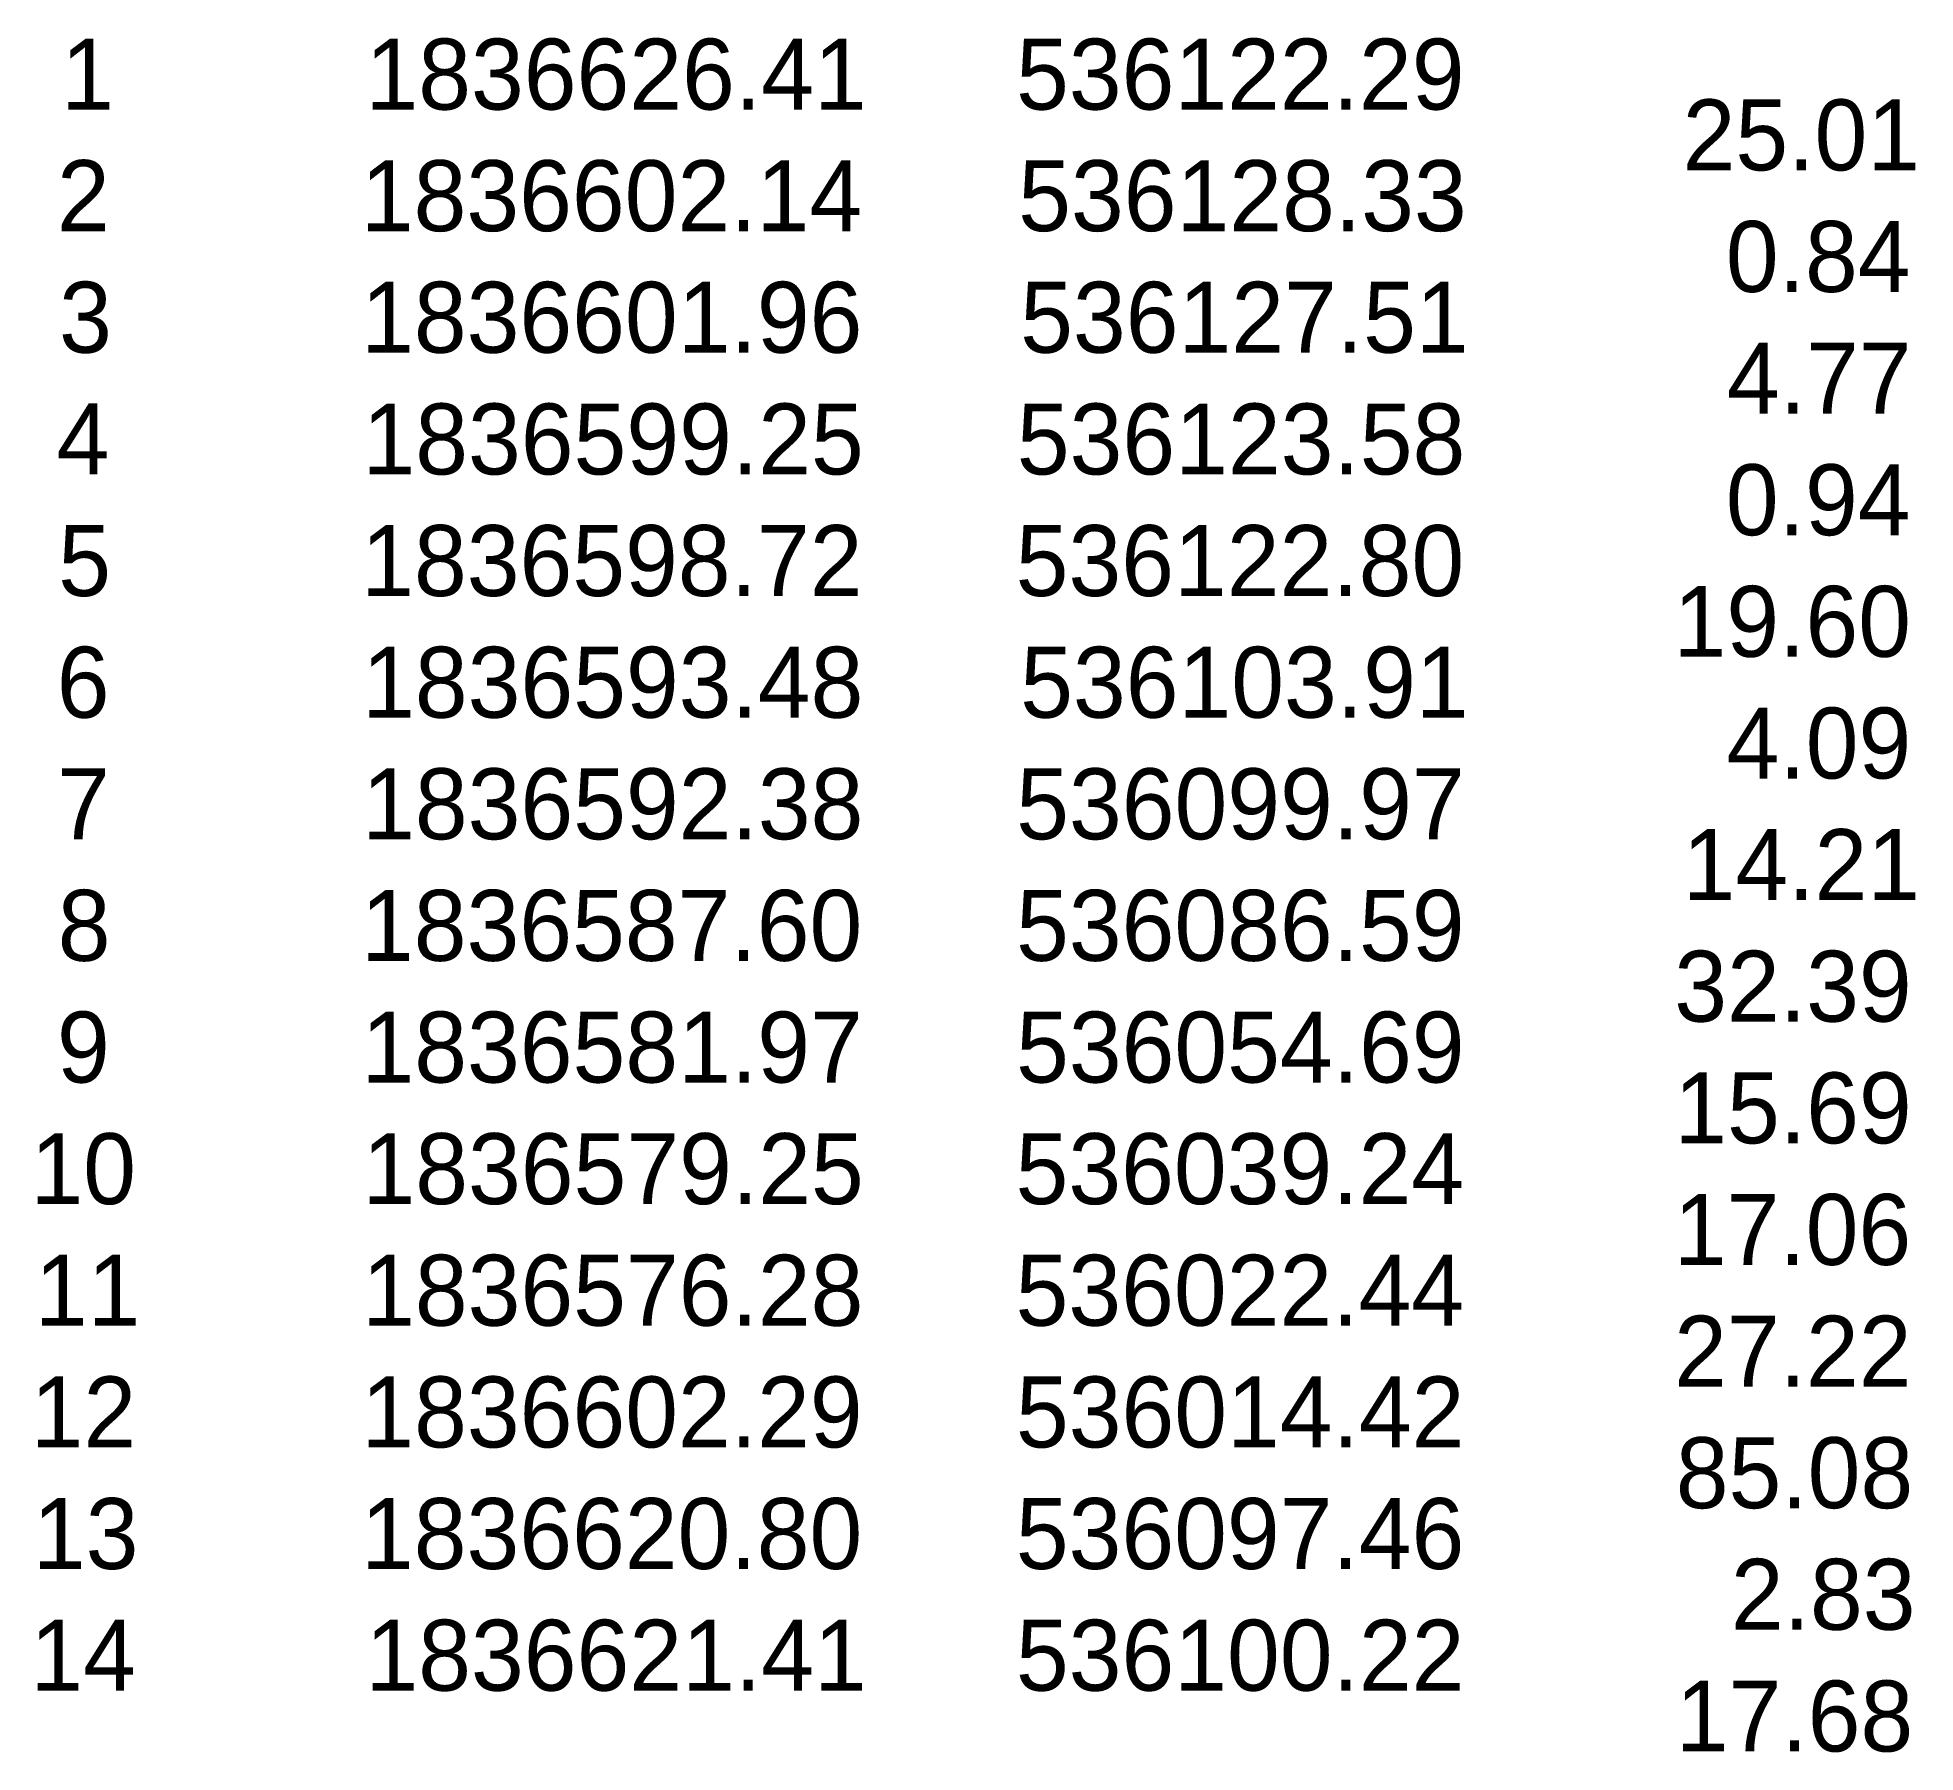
# Model space of a CAD drawing. Extents: x 534410 to 1431952, y 1835183 to 4830028.
# Drawn here: x 1431800.8 to 1431951.5, y 4829890.4 to 4830028.1 of the extents above.
import ezdxf

# ---------------------------------------------------------------- set-up
doc = ezdxf.new("R2010")
doc.units = 0
doc.layers.add('Level 53', color=7, linetype='Continuous')

msp = doc.modelspace()

# ---------------------------------------------------------------- texts
at = {"layer": 'Level 53'}
for s, height, p in [('1', 5.7, (1431802.68, 4830022.28)), ('1836626.41', 5.695, (1431827.1, 4830022.28)), ('536122.29', 5.695, (1431879.32, 4830022.28)), ('25.01', 5.695, (1431932.82, 4830017.4)), ('2', 5.7, (1431802.34, 4830012.52)), ('1836602.14', 5.695, (1431826.73, 4830012.52)), ('536128.33', 5.695, (1431879.49, 4830012.52)), ('0.84', 5.695, (1431936.29, 4830007.64)), ('3', 5.7, (1431802.51, 4830002.76)), ('1836601.96', 5.695, (1431826.75, 4830002.76)), ('536127.51', 5.695, (1431879.65, 4830002.76)), ('4.77', 5.695, (1431936.37, 4829997.87)), ('4', 5.7, (1431802.31, 4829992.99)), ('1836599.25', 5.695, (1431826.86, 4829992.99)), ('536123.58', 5.695, (1431879.38, 4829992.99)), ('0.94', 5.695, (1431936.29, 4829988.11)), ('5', 5.7, (1431802.44, 4829983.23)), ('1836598.72', 5.695, (1431826.76, 4829983.23)), ('536122.80', 5.695, (1431879.29, 4829983.23)), ('19.60', 5.695, (1431932.09, 4829978.35)), ('6', 5.7, (1431802.32, 4829973.46)), ('1836593.48', 5.695, (1431826.83, 4829973.46)), ('536103.91', 5.695, (1431879.65, 4829973.46)), ('4.09', 5.695, (1431936.35, 4829968.58)), ('7', 5.7, (1431802.35, 4829963.7)), ('1836592.38', 5.695, (1431826.83, 4829963.7)), ('536099.97', 5.695, (1431879.33, 4829963.7)), ('14.21', 5.695, (1431932.82, 4829958.82)), ('8', 5.7, (1431802.4, 4829953.94)), ('1836587.60', 5.695, (1431826.74, 4829953.94)), ('536086.59', 5.695, (1431879.32, 4829953.94)), ('32.39', 5.695, (1431932.15, 4829949.06)), ('9', 5.7, (1431802.34, 4829944.17)), ('1836581.97', 5.695, (1431826.78, 4829944.17)), ('536054.69', 5.695, (1431879.32, 4829944.17)), ('15.69', 5.695, (1431932.15, 4829939.29)), ('10', 5.695, (1431800.21, 4829934.41)), ('1836579.25', 5.695, (1431826.86, 4829934.41)), ('536039.24', 5.695, (1431879.28, 4829934.41)), ('17.06', 5.695, (1431932.11, 4829929.53)), ('11', 5.695, (1431800.57, 4829924.65)), ('1836576.28', 5.695, (1431826.83, 4829924.65)), ('536022.44', 5.695, (1431879.28, 4829924.65)), ('27.22', 5.695, (1431932.14, 4829919.76)), ('12', 5.695, (1431800.23, 4829914.88)), ('1836602.29', 5.695, (1431826.77, 4829914.88)), ('536014.42', 5.695, (1431879.31, 4829914.88)), ('85.08', 5.695, (1431932.27, 4829910)), ('13', 5.695, (1431800.41, 4829905.12)), ('1836620.80', 5.695, (1431826.74, 4829905.12)), ('536097.46', 5.695, (1431879.3, 4829905.12)), ('2.83', 5.695, (1431936.69, 4829900.24)), ('14', 5.695, (1431800.2, 4829895.35)), ('1836621.41', 5.695, (1431827.1, 4829895.35)), ('536100.22', 5.695, (1431879.31, 4829895.35)), ('17.68', 5.695, (1431932.27, 4829890.47))]:
    msp.add_text(s, height=height, dxfattribs=at).set_placement(p)

doc.saveas('drawing.dxf')
